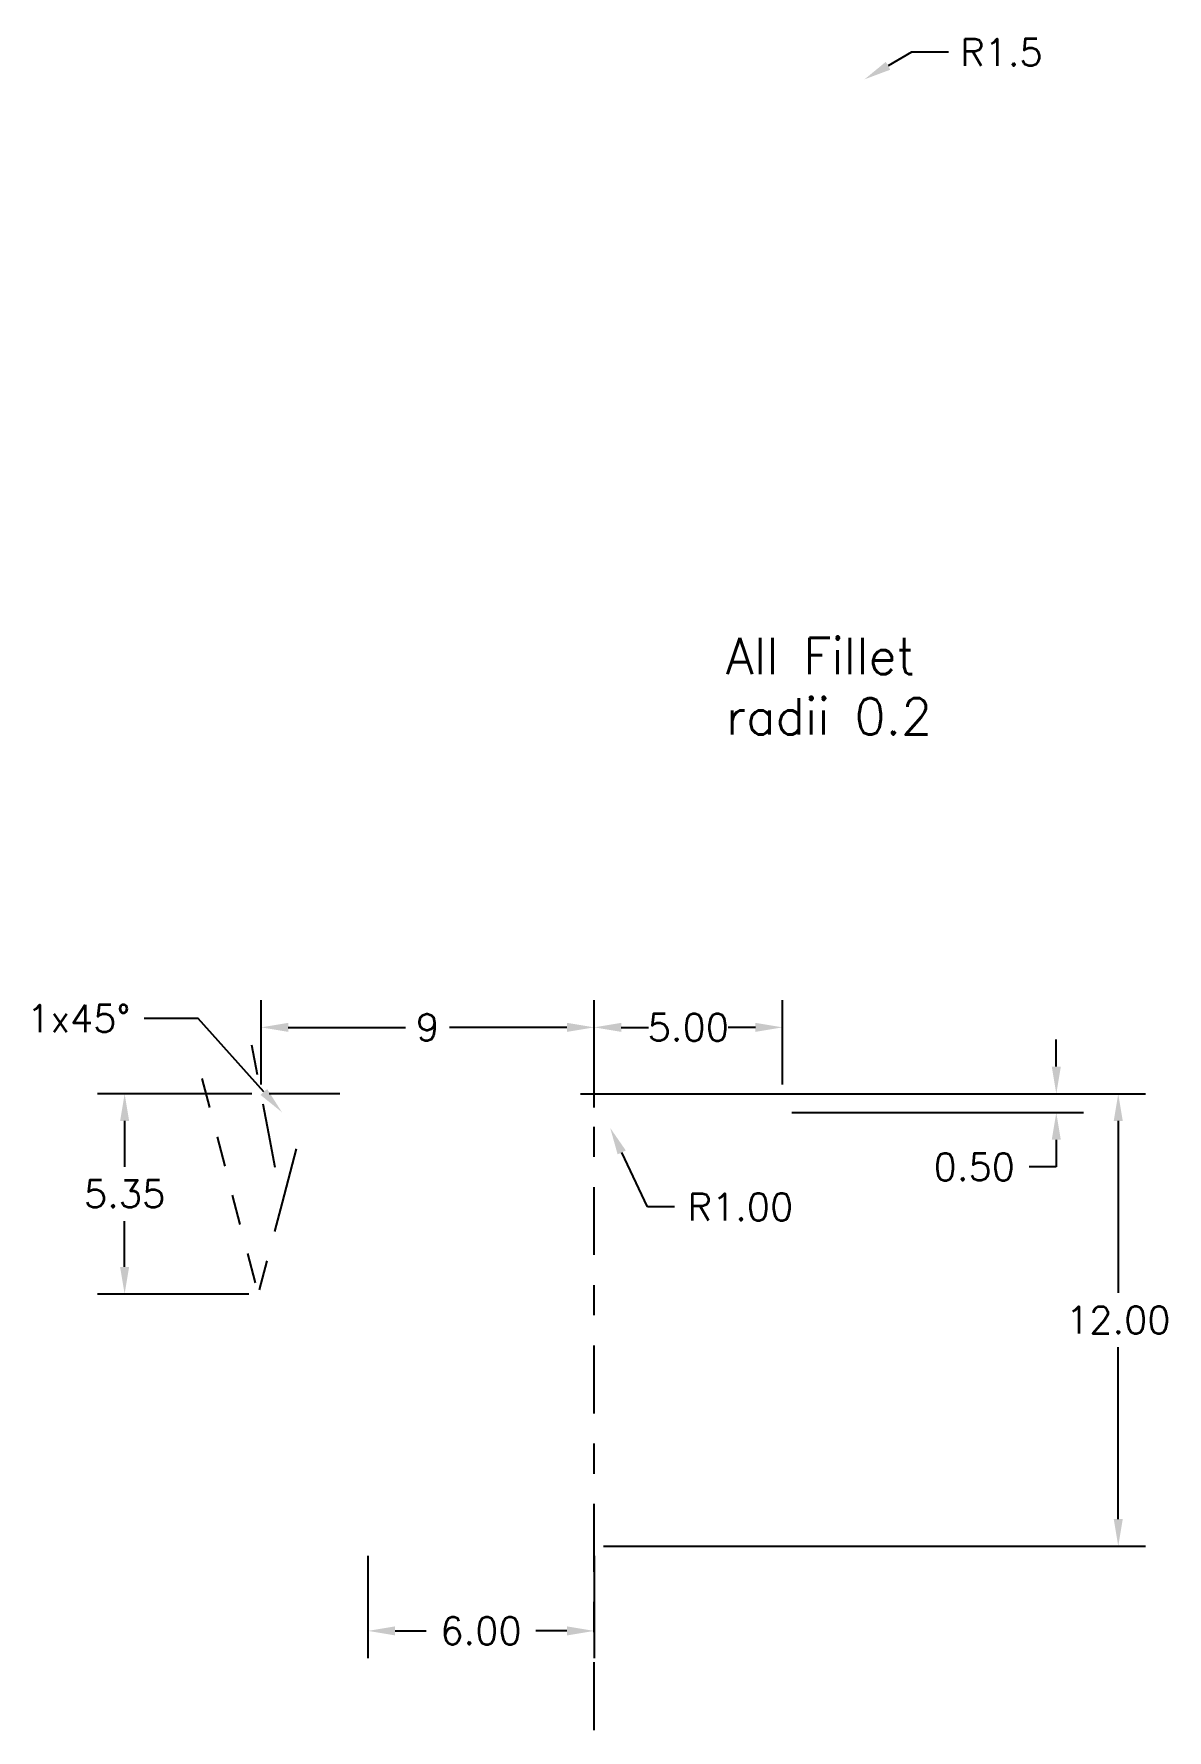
# Paper-space layout 'Layout1' of a CAD drawing. Header units: inches. Extents: x 0.92 to 4.68, y 1.09 to 6.72.
import ezdxf
from ezdxf import colors
from ezdxf.entities.mleader import LeaderData, LeaderLine
from ezdxf.math import Vec2, Vec3

# ---------------------------------------------------------------- set-up
doc = ezdxf.new("R2010")
doc.units = ezdxf.units.IN
doc.header["$MEASUREMENT"] = 0
doc.linetypes.add('CENTER2', pattern=[1.125, 0.75, -0.125, 0.125, -0.125])
doc.linetypes.add('HIDDEN2', pattern=[0.1875, 0.125, -0.0625])
doc.styles.get("Standard").update_dxf_attribs({"font": 'simplex.shx'})
doc.dimstyles.get("Standard").update_dxf_attribs({"dimscale": 0.5, "dimtxt": 0.18, "dimasz": 0.18, "dimexe": 0.18, "dimexo": 0.0625, "dimgap": 0.09, "dimtad": 0, "dimtih": 1, "dimtoh": 1, "dimzin": 0, "dimdsep": 46, "dimtxsty": 'Standard', "dimcen": 0.09, "dimadec": 0, "dimazin": 0, "dimtfac": 1, "dimtofl": 0, "dimtmove": 0, "dimatfit": 3, "dimfxl": 1, "dimtolj": 1, "dimtzin": 0, "dimarcsym": 0})

# ---------------------------------------------------------------- blocks, each defined once
blk = doc.blocks.new('*D14')
at = {"color": 0, "lineweight": -2, "transparency": 16777216}
for p, q in [((2.8079, 3.2027), (4.605, 3.2027)), ((4.515, 3.1127), (4.515, 2.5427)), ((4.515, 1.7927), (4.515, 2.3627)), ((2.8079, 1.7027), (4.605, 1.7027))]:
    blk.add_line(p, q, dxfattribs=at)
at = {"color": 0, "transparency": 16777216}
for points in [[(4.5, 3.1127), (4.53, 3.1127), (4.515, 3.2027)], [(4.5, 1.7927), (4.53, 1.7927), (4.515, 1.7027)]]:
    blk.add_solid(points, dxfattribs=at)
at = {"layer": 'Defpoints', "color": 0, "transparency": 16777216}
for p in [(2.7766, 3.2027), (2.7766, 1.7027), (4.515, 1.7027)]:
    blk.add_point(p, dxfattribs=at)
at = {"color": 0, "transparency": 16777216, "insert": (4.515, 2.4527), "char_height": 0.09, "attachment_point": 5}
blk.add_mtext('\\A1;12.00', dxfattribs=at)
blk = doc.blocks.new('*D15')
at = {"color": 0, "lineweight": -2, "transparency": 16777216}
for p, q in [((2.0266, 1.6715), (2.0266, 1.3321)), ((2.7766, 1.6715), (2.7766, 1.3321)), ((2.1166, 1.4221), (2.2195, 1.4221)), ((2.6866, 1.4221), (2.5837, 1.4221))]:
    blk.add_line(p, q, dxfattribs=at)
at = {"color": 0, "transparency": 16777216}
for points in [[(2.1166, 1.4371), (2.1166, 1.4071), (2.0266, 1.4221)], [(2.6866, 1.4371), (2.6866, 1.4071), (2.7766, 1.4221)]]:
    blk.add_solid(points, dxfattribs=at)
at = {"layer": 'Defpoints', "color": 0, "transparency": 16777216}
for p in [(2.0266, 1.7027), (2.7766, 1.7027), (2.7766, 1.4221)]:
    blk.add_point(p, dxfattribs=at)
at = {"color": 0, "transparency": 16777216, "insert": (2.4016, 1.4221), "char_height": 0.09, "attachment_point": 5}
blk.add_mtext('\\A1;6.00', dxfattribs=at)
blk = doc.blocks.new('*U16')
at = {"color": 0, "linetype": 'CENTER2', "ltscale": 0.3, "transparency": 16777216}
blk.add_line((0, -1.1794), (0, 0.93), dxfattribs=at)
blk = doc.blocks.new('*D17')
at = {"color": 0, "lineweight": -2, "transparency": 16777216}
for p, q in [((4.3095, 3.2927), (4.3095, 3.3827)), ((3.4329, 3.2027), (4.3995, 3.2027)), ((3.4329, 3.1402), (4.3995, 3.1402)), ((4.3095, 3.0502), (4.3095, 2.9602)), ((4.3095, 2.9602), (4.2195, 2.9602))]:
    blk.add_line(p, q, dxfattribs=at)
at = {"color": 0, "transparency": 16777216}
for points in [[(4.2945, 3.2927), (4.3245, 3.2927), (4.3095, 3.2027)], [(4.2945, 3.0502), (4.3245, 3.0502), (4.3095, 3.1402)]]:
    blk.add_solid(points, dxfattribs=at)
at = {"layer": 'Defpoints', "color": 0, "transparency": 16777216}
for p in [(3.4016, 3.2027), (3.4016, 3.1402), (4.3095, 3.1402)]:
    blk.add_point(p, dxfattribs=at)
at = {"color": 0, "transparency": 16777216, "insert": (4.0374, 2.9602), "char_height": 0.09, "attachment_point": 5}
blk.add_mtext('\\A1;0.50', dxfattribs=at)
blk = doc.blocks.new('*D21')
at = {"color": 0, "lineweight": -2, "transparency": 16777216}
for p, q in [((1.6724, 3.234), (1.6724, 3.5129)), ((2.7766, 3.1715), (2.7766, 3.5129)), ((1.7624, 3.4229), (2.1516, 3.4229)), ((2.6866, 3.4229), (2.2973, 3.4229))]:
    blk.add_line(p, q, dxfattribs=at)
at = {"color": 0, "transparency": 16777216}
for points in [[(1.7624, 3.4379), (1.7624, 3.4079), (1.6724, 3.4229)], [(2.6866, 3.4379), (2.6866, 3.4079), (2.7766, 3.4229)]]:
    blk.add_solid(points, dxfattribs=at)
at = {"layer": 'Defpoints', "color": 0, "transparency": 16777216}
for p in [(2.7766, 3.4229), (1.6724, 3.2027), (2.7766, 3.1402)]:
    blk.add_point(p, dxfattribs=at)
at = {"color": 0, "transparency": 16777216, "insert": (2.2245, 3.4229), "char_height": 0.09, "attachment_point": 5}
blk.add_mtext('\\A1;9', dxfattribs=at)
blk = doc.blocks.new('*D22')
at = {"color": 0, "lineweight": -2, "transparency": 16777216}
for p, q in [((2.7766, 3.1577), (2.7766, 3.2477)), ((2.7316, 3.2027), (2.8216, 3.2027)), ((2.9532, 2.8276), (2.8682, 3.0082)), ((3.0432, 2.8276), (2.9532, 2.8276))]:
    blk.add_line(p, q, dxfattribs=at)
at = {"color": 0, "transparency": 16777216}
blk.add_solid([(2.8818, 3.0146), (2.8546, 3.0018), (2.8299, 3.0896)], dxfattribs=at)
at = {"layer": 'Defpoints', "color": 0, "transparency": 16777216}
for p in [(2.7766, 3.2027), (2.8299, 3.0896)]:
    blk.add_point(p, dxfattribs=at)
at = {"color": 0, "transparency": 16777216, "insert": (3.2618, 2.8276), "char_height": 0.09, "attachment_point": 5}
blk.add_mtext('\\A1;R1.00', dxfattribs=at)
blk = doc.blocks.new('*D23')
at = {"color": 0, "lineweight": -2, "transparency": 16777216}
for p, q in [((2.7766, 3.234), (2.7766, 3.5129)), ((3.4016, 3.234), (3.4016, 3.5129)), ((2.8666, 3.4229), (2.9566, 3.4229)), ((3.3116, 3.4229), (3.2216, 3.4229))]:
    blk.add_line(p, q, dxfattribs=at)
at = {"color": 0, "transparency": 16777216}
for points in [[(2.8666, 3.4379), (2.8666, 3.4079), (2.7766, 3.4229)], [(3.3116, 3.4379), (3.3116, 3.4079), (3.4016, 3.4229)]]:
    blk.add_solid(points, dxfattribs=at)
at = {"layer": 'Defpoints', "color": 0, "transparency": 16777216}
for p in [(3.4016, 3.4229), (2.7766, 3.2027), (3.4016, 3.2027)]:
    blk.add_point(p, dxfattribs=at)
at = {"color": 0, "transparency": 16777216, "insert": (3.0891, 3.4229), "char_height": 0.09, "attachment_point": 5}
blk.add_mtext('\\A1;5.00', dxfattribs=at)
blk = doc.blocks.new('*D24')
at = {"color": 0, "lineweight": -2, "transparency": 16777216}
for p, q in [((3.8294, 6.6555), (3.7514, 6.6106)), ((3.9515, 6.6555), (3.8294, 6.6555))]:
    blk.add_line(p, q, dxfattribs=at)
at = {"color": 0, "transparency": 16777216}
blk.add_solid([(3.7439, 6.6236), (3.7589, 6.5976), (3.6734, 6.5657)], dxfattribs=at)
at = {"layer": 'Defpoints', "color": 0, "transparency": 16777216}
for p in [(3.935, 6.7162), (3.6734, 6.5657)]:
    blk.add_point(p, dxfattribs=at)
at = {"color": 0, "transparency": 16777216, "insert": (4.1273, 6.6555), "char_height": 0.09, "attachment_point": 5}
blk.add_mtext('\\A1;R1.5', dxfattribs=at)
blk = doc.blocks.new('*D26')
at = {"color": 0, "lineweight": -2, "transparency": 16777216}
for p, q in [((1.6411, 3.2027), (1.1295, 3.2027)), ((1.2195, 3.1127), (1.2195, 2.9608)), ((1.2195, 2.6289), (1.2195, 2.7808)), ((1.631, 2.5389), (1.1295, 2.5389))]:
    blk.add_line(p, q, dxfattribs=at)
at = {"color": 0, "transparency": 16777216}
for points in [[(1.2045, 3.1127), (1.2345, 3.1127), (1.2195, 3.2027)], [(1.2045, 2.6289), (1.2345, 2.6289), (1.2195, 2.5389)]]:
    blk.add_solid(points, dxfattribs=at)
at = {"layer": 'Defpoints', "color": 0, "transparency": 16777216}
for p in [(1.2195, 3.2027), (1.6724, 3.2027), (1.6622, 2.5389)]:
    blk.add_point(p, dxfattribs=at)
at = {"color": 0, "transparency": 16777216, "insert": (1.2195, 2.8708), "char_height": 0.09, "attachment_point": 5}
blk.add_mtext('\\A1;5.35', dxfattribs=at)

psp = doc.layouts.get("Layout1")

# ---------------------------------------------------------------- linework, layer by layer
at = {"linetype": 'HIDDEN2', "ltscale": 0.5}
for p, q in [((1.6978, 3.0696), (1.6357, 3.3951)), ((1.4756, 3.2535), (1.6622, 2.5389)), ((1.7994, 3.2027), (1.3846, 3.2027)), ((1.7416, 2.8428), (1.6622, 2.5389))]:
    psp.add_line(p, q, dxfattribs=at)
for p, q in [((1.9335, 3.2027), (1.7994, 3.2027)), ((1.7189, 2.9588), (1.6978, 3.0696)), ((1.7879, 3.02), (1.7416, 2.8428))]:
    psp.add_line(p, q)

# ---------------------------------------------------------------- block references
at = {"linetype": 'CENTER2', "ltscale": 0.3}
psp.add_blockref('*U16', (2.7766, 2.2727), dxfattribs=at)

# ---------------------------------------------------------------- texts
at = {"insert": (3.2138, 4.7137), "char_height": 0.12, "attachment_point": 1}
psp.add_mtext_dynamic_manual_height_columns('All Fillet radii 0.2', width=1.077109, gutter_width=1, heights=[0], dxfattribs=at)

# ---------------------------------------------------------------- dimensions: what is measured, and where the dimension line sits
dim = psp.add_radius_dim(center=(3.935, 6.7162), mpoint=(3.6734, 6.5657), text='R1.5', dimstyle='Standard', override={"dimlfac": -8})
dim.commit()
dim.dimension.update_dxf_attribs({"geometry": '*D24', "text_midpoint": (4.1273, 6.6555), "dimtype": 164})
dim = psp.add_linear_dim(base=(2.7766, 3.4229), p1=(1.6724, 3.2027), p2=(2.7766, 3.1402), text='9', dimstyle='Standard')
dim.commit()
dim.dimension.update_dxf_attribs({"geometry": '*D21', "text_midpoint": (2.2245, 3.4229)})
for base, p1, p2, picture, middle in [((3.4016, 3.4229), (2.7766, 3.2027), (3.4016, 3.2027), '*D23', (3.0891, 3.4229)), ((2.7766, 1.4221), (2.0266, 1.7027), (2.7766, 1.7027), '*D15', (2.4016, 1.4221))]:
    dim = psp.add_linear_dim(base=base, p1=p1, p2=p2, dimstyle='Standard', override={"dimlfac": -8})
    dim.commit()
    dim.dimension.update_dxf_attribs({"geometry": picture, "text_midpoint": middle})
for base, p1, p2, picture, middle in [((4.3095, 3.1402), (3.4016, 3.2027), (3.4016, 3.1402), '*D17', (4.0374, 2.9602)), ((4.515, 1.7027), (2.7766, 3.2027), (2.7766, 1.7027), '*D14', (4.515, 2.4527))]:
    dim = psp.add_linear_dim(base=base, p1=p1, p2=p2, angle=90, dimstyle='Standard', override={"dimlfac": -8})
    dim.commit()
    dim.dimension.update_dxf_attribs({"geometry": picture, "text_midpoint": middle, "dimtype": 160})
dim = psp.add_radius_dim(center=(2.7766, 3.2027), mpoint=(2.8299, 3.0896), dimstyle='Standard', override={"dimlfac": -8})
dim.commit()
dim.dimension.update_dxf_attribs({"geometry": '*D22', "text_midpoint": (3.2618, 2.8276), "dimtype": 164})
dim = psp.add_linear_dim(base=(1.2195, 3.2027), p1=(1.6622, 2.5389), p2=(1.6724, 3.2027), angle=90, text='5.35', dimstyle='Standard')
dim.commit()
dim.dimension.update_dxf_attribs({"geometry": '*D26', "text_midpoint": (1.2195, 2.8708)})

# ---------------------------------------------------------------- leaders
ml = psp.add_multileader_mtext('Standard')
ml.set_content('1x45%%D', color=256)
ml.set_leader_properties()
ml.build(insert=Vec2(0, 0))
ml.multileader.update_dxf_attribs({"dogleg_length": 0.36, "arrow_head_size": 0.09, "scale": 0.5})
ctx = ml.context
ctx.base_point, ctx.scale, ctx.char_height, ctx.arrow_head_size, ctx.landing_gap_size, ctx.plane_origin = Vec3(0.8638, 3.4525), 0.5, 0.09, 0.09, 0.045, Vec3(1.7411, 3.1416)
ctx.text_align_type = 2
notes = []
notes.append((ctx, [(0, (1, 1, 0), (1.4638, 3.4525), (-1, 0), 0.18, [(0, [(1.7411, 3.1416)], 0, [])])]))
ctx.mtext.insert, ctx.mtext.alignment, ctx.mtext.flow_direction = Vec3(1.2388, 3.4975), 3, 5
for ctx, leaders in notes:
    for number, flags, end, landing, length, lines in leaders:
        leader = LeaderData()
        leader.index, (leader.has_last_leader_line, leader.has_dogleg_vector, leader.attachment_direction) = number, flags
        leader.last_leader_point, leader.dogleg_vector, leader.dogleg_length = Vec3(end), Vec3(landing), length
        for number, points, colour, breaks in lines:
            line = LeaderLine()
            line.index, line.vertices, line.color, line.breaks = number, Vec3.list(points), colors.encode_raw_color(colour), breaks
            leader.lines.append(line)
        ctx.leaders.append(leader)

doc.saveas('drawing.dxf')
